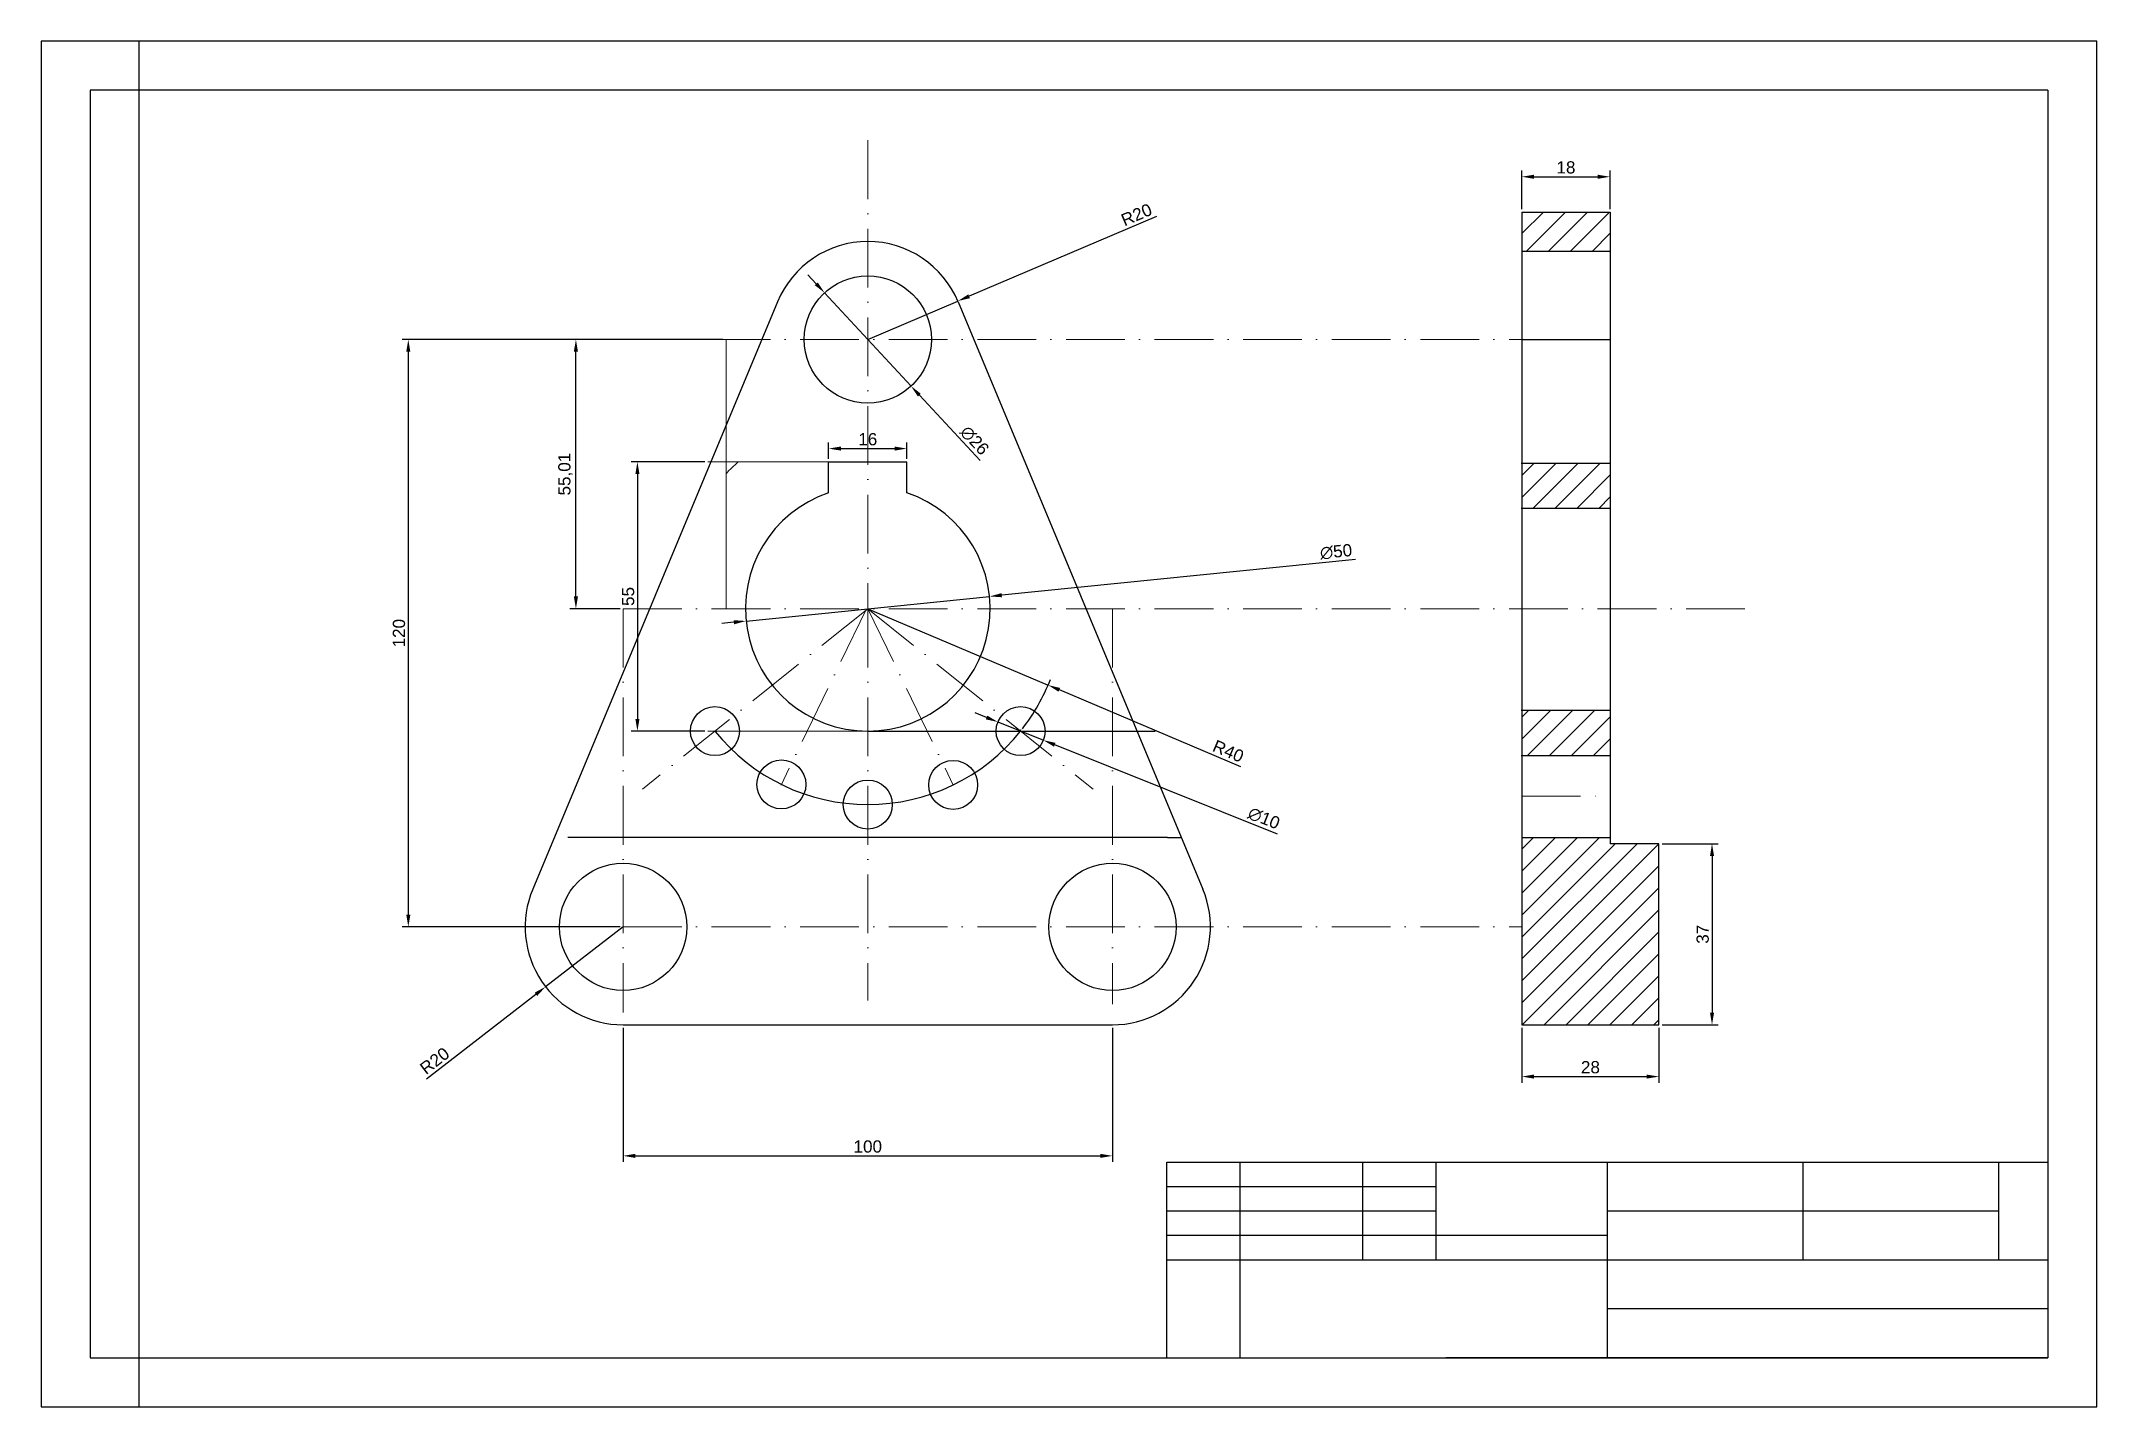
# Model space of a CAD drawing. Header units: millimetres. Extents: x 0 to 420, y 0 to 279.
import ezdxf

# ---------------------------------------------------------------- set-up
doc = ezdxf.new("R2010")
doc.units = ezdxf.units.MM
doc.linetypes.add('ACAD_ISO10W100', pattern=[18, 12, -3, 0, -3])
for name, color, linetype, lineweight, true_color in [('Axe', 7, 'ACAD_ISO10W100', 18, 0xff0a0a), ('Cote', 7, 'Continuous', 18, 0x05c1ff), ('Hasur', 7, 'Continuous', 18, 0xd600d6)]:
    doc.layers.add(name, color=color, linetype=linetype, lineweight=lineweight, true_color=true_color)
doc.styles.get("Standard").update_dxf_attribs({"font": 'arial.ttf'})
doc.dimstyles.new('ISO-25', dxfattribs={"dimtxt": 2.5, "dimasz": 2.5, "dimexe": 1.25, "dimexo": 0.625, "dimtad": 1, "dimtxsty": 'Standard', "dimcen": 2.5, "dimadec": 0, "dimazin": 0, "dimtfac": 1, "dimtmove": 0, "dimatfit": 3, "dimfxl": 1, "dimarcsym": 0})

# ---------------------------------------------------------------- blocks, each defined once
blk = doc.blocks.new('*D3')
at = {"layer": 'Cote', "color": 0, "lineweight": -2, "transparency": 16777216}
for p, q in [((135.59, 193.05), (120.58, 193.05)), ((121.83, 190.55), (121.83, 140.55)), ((135.59, 138.05), (120.58, 138.05))]:
    blk.add_line(p, q, dxfattribs=at)
at = {"layer": 'Cote', "color": 0, "transparency": 16777216}
for points in [[(121.41, 190.55), (122.24, 190.55), (121.83, 193.05)], [(121.41, 140.55), (122.24, 140.55), (121.83, 138.05)]]:
    blk.add_solid(points, dxfattribs=at)
at = {"layer": 'Defpoints', "color": 0, "transparency": 16777216}
for p in [(136.21, 193.05), (121.83, 138.05), (136.21, 138.05)]:
    blk.add_point(p, dxfattribs=at)
at = {"layer": 'Cote', "color": 0, "transparency": 16777216, "insert": (119.93, 165.55), "char_height": 2.5, "attachment_point": 5, "rotation": 90}
blk.add_mtext('55', dxfattribs=at)
blk = doc.blocks.new('*D6')
at = {"layer": 'Cote', "color": 0, "lineweight": -2, "transparency": 16777216}
for p, q in [((158.36, 229.43), (156.66, 231.26)), ((160.06, 227.59), (177.73, 208.52)), ((191.82, 193.3), (179.43, 206.68))]:
    blk.add_line(p, q, dxfattribs=at)
at = {"layer": 'Cote', "color": 0, "transparency": 16777216}
for points in [[(158.67, 229.71), (158.06, 229.14), (160.06, 227.59)], [(179.73, 206.96), (179.12, 206.4), (177.73, 208.52)]]:
    blk.add_solid(points, dxfattribs=at)
at = {"layer": 'Defpoints', "color": 0, "transparency": 16777216}
for p in [(160.06, 227.59), (177.73, 208.52)]:
    blk.add_point(p, dxfattribs=at)
at = {"layer": 'Cote', "color": 0, "transparency": 16777216, "insert": (190.7, 197.41), "char_height": 2.5, "attachment_point": 5, "rotation": 312.8053}
blk.add_mtext('∅26', dxfattribs=at)
blk = doc.blocks.new('*D7')
at = {"layer": 'Cote', "color": 0, "lineweight": -2, "transparency": 16777216}
for p, q in [((118.27, 218.05), (73.77, 218.05)), ((75.02, 215.55), (75.02, 100.55)), ((118.27, 98.05), (73.77, 98.05))]:
    blk.add_line(p, q, dxfattribs=at)
at = {"layer": 'Cote', "color": 0, "transparency": 16777216}
for points in [[(74.6, 215.55), (75.44, 215.55), (75.02, 218.05)], [(74.6, 100.55), (75.44, 100.55), (75.02, 98.05)]]:
    blk.add_solid(points, dxfattribs=at)
at = {"layer": 'Defpoints', "color": 0, "transparency": 16777216}
for p in [(118.89, 218.05), (75.02, 98.05), (118.89, 98.05)]:
    blk.add_point(p, dxfattribs=at)
at = {"layer": 'Cote', "color": 0, "transparency": 16777216, "insert": (73.12, 158.05), "char_height": 2.5, "attachment_point": 5, "rotation": 90}
blk.add_mtext('120', dxfattribs=at)
blk = doc.blocks.new('*D8')
at = {"layer": 'Cote', "color": 0, "lineweight": -2, "transparency": 16777216}
for p, q in [((139.3, 218.06), (108.01, 218.06)), ((109.26, 165.55), (109.26, 215.56)), ((118.27, 163.05), (108.01, 163.05))]:
    blk.add_line(p, q, dxfattribs=at)
at = {"layer": 'Cote', "color": 0, "transparency": 16777216}
for points in [[(108.84, 215.56), (109.68, 215.56), (109.26, 218.06)], [(108.84, 165.55), (109.68, 165.55), (109.26, 163.05)]]:
    blk.add_solid(points, dxfattribs=at)
at = {"layer": 'Defpoints', "color": 0, "transparency": 16777216}
for p in [(109.26, 218.06), (139.93, 218.06), (118.89, 163.05)]:
    blk.add_point(p, dxfattribs=at)
at = {"layer": 'Cote', "color": 0, "transparency": 16777216, "insert": (107.13, 190.55), "char_height": 2.5, "attachment_point": 5, "rotation": 90}
blk.add_mtext('55,01', dxfattribs=at)
blk = doc.blocks.new('*D9')
at = {"layer": 'Cote', "color": 0, "lineweight": -2, "transparency": 16777216}
for p, q in [((160.89, 193.67), (160.89, 197.01)), ((163.39, 195.76), (174.39, 195.76)), ((176.89, 193.67), (176.89, 197.01))]:
    blk.add_line(p, q, dxfattribs=at)
at = {"layer": 'Cote', "color": 0, "transparency": 16777216}
for points in [[(163.39, 196.18), (163.39, 195.35), (160.89, 195.76)], [(174.39, 196.18), (174.39, 195.35), (176.89, 195.76)]]:
    blk.add_solid(points, dxfattribs=at)
at = {"layer": 'Defpoints', "color": 0, "transparency": 16777216}
for p in [(176.89, 195.76), (160.89, 193.05), (176.89, 193.05)]:
    blk.add_point(p, dxfattribs=at)
at = {"layer": 'Cote', "color": 0, "transparency": 16777216, "insert": (168.89, 197.66), "char_height": 2.5, "attachment_point": 5}
blk.add_mtext('16', dxfattribs=at)
blk = doc.blocks.new('*D15')
at = {"layer": 'Cote', "color": 0, "lineweight": -2, "transparency": 16777216}
for p, q in [((118.89, 77.43), (118.89, 50.03)), ((218.89, 77.43), (218.89, 50.03)), ((121.39, 51.28), (216.39, 51.28))]:
    blk.add_line(p, q, dxfattribs=at)
at = {"layer": 'Cote', "color": 0, "transparency": 16777216}
for points in [[(121.39, 51.69), (121.39, 50.86), (118.89, 51.28)], [(216.39, 51.69), (216.39, 50.86), (218.89, 51.28)]]:
    blk.add_solid(points, dxfattribs=at)
at = {"layer": 'Defpoints', "color": 0, "transparency": 16777216}
for p in [(118.89, 78.05), (218.89, 78.05), (218.89, 51.28)]:
    blk.add_point(p, dxfattribs=at)
at = {"layer": 'Cote', "color": 0, "transparency": 16777216, "insert": (168.89, 53.18), "char_height": 2.5, "attachment_point": 5}
blk.add_mtext('100', dxfattribs=at)
blk = doc.blocks.new('*D16')
at = {"layer": 'Cote', "color": 0, "lineweight": -2, "transparency": 16777216}
for p, q in [((118.89, 98.05), (103.07, 85.82)), ((78.72, 66.98), (101.1, 84.29))]:
    blk.add_line(p, q, dxfattribs=at)
at = {"layer": 'Cote', "color": 0, "transparency": 16777216}
blk.add_solid([(100.84, 84.62), (101.35, 83.96), (103.07, 85.82)], dxfattribs=at)
at = {"layer": 'Defpoints', "color": 0, "transparency": 16777216}
for p in [(118.89, 98.05), (103.07, 85.82)]:
    blk.add_point(p, dxfattribs=at)
at = {"layer": 'Cote', "color": 0, "transparency": 16777216, "insert": (80.41, 70.69), "char_height": 2.5, "attachment_point": 5, "rotation": 37.7194}
blk.add_mtext('R20', dxfattribs=at)
blk = doc.blocks.new('*D17')
at = {"layer": 'Cote', "color": 0, "lineweight": -2, "transparency": 16777216}
for p, q in [((168.89, 163.05), (205.73, 147.45)), ((245.12, 130.78), (208.03, 146.48))]:
    blk.add_line(p, q, dxfattribs=at)
blk.add_arc((168.89, 163.05), 40, 322.2137, 338.8465, dxfattribs=at)
at = {"layer": 'Cote', "color": 0, "transparency": 16777216}
blk.add_solid([(208.19, 146.86), (207.87, 146.09), (205.73, 147.45)], dxfattribs=at)
at = {"layer": 'Defpoints', "color": 0, "transparency": 16777216}
for p in [(168.89, 163.05), (205.73, 147.45)]:
    blk.add_point(p, dxfattribs=at)
at = {"layer": 'Cote', "color": 0, "transparency": 16777216, "insert": (242.54, 133.94), "char_height": 2.5, "attachment_point": 5, "rotation": 337.056}
blk.add_mtext('R40', dxfattribs=at)
blk = doc.blocks.new('*D18')
at = {"layer": 'Cote', "color": 0, "lineweight": -2, "transparency": 16777216}
for p, q in [((193.16, 140.84), (190.84, 141.77)), ((195.48, 139.91), (204.76, 136.19)), ((252.59, 117.01), (207.08, 135.26))]:
    blk.add_line(p, q, dxfattribs=at)
at = {"layer": 'Cote', "color": 0, "transparency": 16777216}
for points in [[(193.31, 141.22), (193, 140.45), (195.48, 139.91)], [(207.24, 135.64), (206.93, 134.87), (204.76, 136.19)]]:
    blk.add_solid(points, dxfattribs=at)
at = {"layer": 'Defpoints', "color": 0, "transparency": 16777216}
for p in [(195.48, 139.91), (204.76, 136.19)]:
    blk.add_point(p, dxfattribs=at)
at = {"layer": 'Cote', "color": 0, "transparency": 16777216, "insert": (249.82, 120.24), "char_height": 2.5, "attachment_point": 5, "rotation": 338.1517}
blk.add_mtext('∅10', dxfattribs=at)
blk = doc.blocks.new('*D19')
at = {"layer": 'Cote', "color": 0, "lineweight": -2, "transparency": 16777216}
for p, q in [((227.86, 243.2), (189.59, 226.88)), ((168.89, 218.05), (187.29, 225.9))]:
    blk.add_line(p, q, dxfattribs=at)
at = {"layer": 'Cote', "color": 0, "transparency": 16777216}
blk.add_solid([(189.43, 227.26), (189.76, 226.49), (187.29, 225.9)], dxfattribs=at)
at = {"layer": 'Defpoints', "color": 0, "transparency": 16777216}
for p in [(187.29, 225.9), (168.89, 218.05)]:
    blk.add_point(p, dxfattribs=at)
at = {"layer": 'Cote', "color": 0, "transparency": 16777216, "insert": (223.8, 243.53), "char_height": 2.5, "attachment_point": 5, "rotation": 23.0929}
blk.add_mtext('R20', dxfattribs=at)
blk = doc.blocks.new('*D20')
at = {"layer": 'Cote', "color": 0, "lineweight": -2, "transparency": 16777216}
for p, q in [((268.51, 173.1), (196.26, 165.81)), ((144.02, 160.54), (193.77, 165.56)), ((141.53, 160.29), (139.05, 160.04))]:
    blk.add_line(p, q, dxfattribs=at)
at = {"layer": 'Cote', "color": 0, "transparency": 16777216}
for points in [[(196.21, 166.22), (196.3, 165.39), (193.77, 165.56)], [(141.49, 160.7), (141.58, 159.87), (144.02, 160.54)]]:
    blk.add_solid(points, dxfattribs=at)
at = {"layer": 'Defpoints', "color": 0, "transparency": 16777216}
for p in [(193.77, 165.56), (144.02, 160.54)]:
    blk.add_point(p, dxfattribs=at)
at = {"layer": 'Cote', "color": 0, "transparency": 16777216, "insert": (264.56, 174.68), "char_height": 2.5, "attachment_point": 5, "rotation": 5.7603}
blk.add_mtext('∅50', dxfattribs=at)
blk = doc.blocks.new('*D21')
at = {"layer": 'Cote', "color": 0, "lineweight": -2, "transparency": 16777216}
for p, q in [((302.53, 77.43), (302.53, 66.22)), ((330.53, 77.43), (330.53, 66.22)), ((305.03, 67.47), (328.03, 67.47))]:
    blk.add_line(p, q, dxfattribs=at)
at = {"layer": 'Cote', "color": 0, "transparency": 16777216}
for points in [[(305.03, 67.89), (305.03, 67.06), (302.53, 67.47)], [(328.03, 67.89), (328.03, 67.06), (330.53, 67.47)]]:
    blk.add_solid(points, dxfattribs=at)
at = {"layer": 'Defpoints', "color": 0, "transparency": 16777216}
for p in [(302.53, 78.05), (330.53, 78.05), (330.53, 67.47)]:
    blk.add_point(p, dxfattribs=at)
at = {"layer": 'Cote', "color": 0, "transparency": 16777216, "insert": (316.53, 69.38), "char_height": 2.5, "attachment_point": 5}
blk.add_mtext('28', dxfattribs=at)
blk = doc.blocks.new('*D22')
at = {"layer": 'Cote', "color": 0, "lineweight": -2, "transparency": 16777216}
for p, q in [((331.16, 115.05), (342.62, 115.05)), ((341.37, 112.55), (341.37, 80.55)), ((331.16, 78.05), (342.62, 78.05))]:
    blk.add_line(p, q, dxfattribs=at)
at = {"layer": 'Cote', "color": 0, "transparency": 16777216}
for points in [[(340.96, 112.55), (341.79, 112.55), (341.37, 115.05)], [(340.96, 80.55), (341.79, 80.55), (341.37, 78.05)]]:
    blk.add_solid(points, dxfattribs=at)
at = {"layer": 'Defpoints', "color": 0, "transparency": 16777216}
for p in [(330.53, 115.05), (330.53, 78.05), (341.37, 78.05)]:
    blk.add_point(p, dxfattribs=at)
at = {"layer": 'Cote', "color": 0, "transparency": 16777216, "insert": (339.47, 96.55), "char_height": 2.5, "attachment_point": 5, "rotation": 90}
blk.add_mtext('37', dxfattribs=at)
blk = doc.blocks.new('*D25')
at = {"layer": 'Cote', "color": 0, "lineweight": -2, "transparency": 16777216}
for p, q in [((302.52, 244.7), (302.52, 252.54)), ((320.53, 244.7), (320.53, 252.54)), ((305.02, 251.29), (318.03, 251.29))]:
    blk.add_line(p, q, dxfattribs=at)
at = {"layer": 'Cote', "color": 0, "transparency": 16777216}
for points in [[(305.02, 251.71), (305.02, 250.87), (302.52, 251.29)], [(318.03, 251.71), (318.03, 250.87), (320.53, 251.29)]]:
    blk.add_solid(points, dxfattribs=at)
at = {"layer": 'Defpoints', "color": 0, "transparency": 16777216}
for p in [(320.53, 251.29), (302.52, 244.07), (320.53, 244.07)]:
    blk.add_point(p, dxfattribs=at)
at = {"layer": 'Cote', "color": 0, "transparency": 16777216, "insert": (311.53, 253.19), "char_height": 2.5, "attachment_point": 5}
blk.add_mtext('18', dxfattribs=at)

msp = doc.modelspace()

# ---------------------------------------------------------------- hatches: boundary and pattern name
at = {"layer": 'Hasur'}
h = msp.add_hatch(dxfattribs=at)
h.set_pattern_fill('ANSI31', color=256)
h.paths.add_polyline_path([(330.532, 115.053), (320.532, 115.053), (320.531, 116.299), (302.532, 116.299), (302.532, 78.053), (330.532, 78.053)])
h.paths.add_polyline_path([(320.527, 142.298), (302.532, 142.298), (302.532, 133.08), (320.528, 133.08)])
h.paths.add_polyline_path([(320.517, 192.795), (302.532, 192.795), (302.532, 183.577), (320.519, 183.577)])
h.paths.add_polyline_path([(320.508, 244.071), (302.532, 244.071), (302.532, 236.117), (320.51, 236.117)])

# ---------------------------------------------------------------- linework, layer by layer
for p, q in [((20, 0), (20, 279)), ((410, 269), (10, 269)), ((10, 269), (10, 10)), ((410, 269), (410, 10)), ((302.524, 244.071), (302.532, 78.053)), ((302.524, 244.071), (320.528, 244.071)), ((320.528, 244.071), (320.532, 115.053)), ((302.528, 236.117), (320.463, 236.117)), ((150.433, 225.745), (100.433, 105.745)), ((187.356, 225.745), (237.356, 105.745)), ((302.532, 218.053), (320.532, 218.053)), ((160.895, 186.732), (160.895, 193.049)), ((160.895, 193.049), (176.895, 193.049)), ((176.895, 186.732), (176.895, 193.049)), ((302.392, 192.795), (320.55, 192.795)), ((302.392, 183.577), (320.55, 183.577)), ((302.392, 142.298), (320.55, 142.298)), ((168.91, 138.046), (227.573, 138.046)), ((302.392, 133.08), (320.55, 133.08)), ((230.148, 116.299), (107.642, 116.299)), ((230.148, 116.299), (232.959, 116.299)), ((302.532, 116.299), (320.532, 116.299)), ((330.532, 115.053), (320.532, 115.053)), ((330.532, 78.053), (330.532, 115.053)), ((118.895, 78.053), (218.895, 78.053)), ((118.895, 78.053), (218.895, 78.053)), ((302.532, 78.053), (330.532, 78.053)), ((230, 10), (230, 50)), ((230, 50), (410, 50)), ((245, 30), (245, 50)), ((270, 30), (270, 50)), ((285, 30), (285, 50)), ((320, 10), (320, 50)), ((360, 30), (360, 50)), ((400, 30), (400, 50)), ((230, 45), (285, 45)), ((285, 40), (230, 40)), ((400, 40), (320, 40)), ((320, 35), (230, 35)), ((410, 30), (230, 30)), ((245, 10), (245, 30)), ((410, 20), (320, 20)), ((10, 10), (410, 10)), ((410, 10), (287, 10))]:
    msp.add_line(p, q)
msp.add_lwpolyline([(0, 0), (420, 0), (420, 279), (0, 279)], close=True)
for centre, radius in [((168.895, 218.053), 13), ((137.669, 138.046), 5), ((200.12, 138.046), 5), ((151.236, 127.155), 5), ((186.339, 127.05), 5), ((168.895, 123.046), 5), ((118.895, 98.053), 13), ((218.895, 98.053), 13)]:
    msp.add_circle(centre, radius)
for centre, radius, start, end in [((168.895, 218.053), 20, 22.61986, 157.38014), ((168.895, 163.046), 25, 108.66292, 71.33708), ((168.895, 163.046), 40, 218.68154, 321.31846), ((118.895, 98.053), 20, 157.38014, 270), ((218.895, 98.053), 20, 270, 22.61986)]:
    msp.add_arc(centre, radius, start, end)
at = {"layer": 'Axe'}
for p, q in [((168.895, 258.739), (168.895, 163.046)), ((118.895, 218.053), (302.532, 218.053)), ((118.895, 163.046), (350.509, 163.046)), ((118.895, 163.046), (118.895, 80.584)), ((168.895, 163.046), (122.864, 126.193)), ((168.63, 163.046), (151.172, 127.021)), ((168.895, 163.046), (168.895, 83.046)), ((168.895, 163.046), (200.12, 138.046)), ((168.895, 163.046), (168.895, 123.046)), ((168.895, 163.046), (214.925, 126.193)), ((168.895, 163.046), (186.353, 127.021)), ((218.895, 163.046), (218.895, 82.298)), ((200.12, 138.046), (137.669, 138.046)), ((302.532, 124.739), (320.532, 124.739)), ((118.895, 98.053), (302.532, 98.053))]:
    msp.add_line(p, q, dxfattribs=at)
at = {"layer": 'Cote'}
for p, q in [((139.927, 163.057), (139.927, 218.056)), ((136.211, 193.049), (160.895, 193.049)), ((168.91, 138.046), (136.211, 138.046))]:
    msp.add_line(p, q, dxfattribs=at)
msp.add_arc((168.869, 143.989), 31.76, 349.06166, 349.80072, dxfattribs=at)
at = {"layer": 'Hasur'}
msp.add_arc((168.895, 163.046), 40, 131.40248, 136.40063, dxfattribs=at)

# ---------------------------------------------------------------- dimensions: what is measured, and where the dimension line sits
at = {"layer": 'Cote'}
for base, p1, p2, picture, middle in [((320.528, 251.291), (302.524, 244.071), (320.528, 244.071), '*D25', (311.526, 253.192)), ((176.895, 195.763), (160.895, 193.049), (176.895, 193.049), '*D9', (168.895, 197.664)), ((218.895, 51.275), (118.895, 78.053), (218.895, 78.053), '*D15', (168.895, 53.176)), ((330.532, 67.475), (302.532, 78.053), (330.532, 78.053), '*D21', (316.532, 69.376))]:
    dim = msp.add_linear_dim(base=base, p1=p1, p2=p2, dimstyle='ISO-25', dxfattribs=at)
    dim.commit()
    dim.dimension.update_dxf_attribs({"geometry": picture, "text_midpoint": middle})
for center, mpoint, picture, middle in [((168.895, 218.053), (187.292, 225.898), '*D19', (224.546, 241.782)), ((168.895, 163.046), (205.73, 147.453), '*D17', (241.795, 132.186)), ((118.895, 98.053), (103.074, 85.817), '*D16', (81.574, 69.188))]:
    dim = msp.add_radius_dim(center=center, mpoint=mpoint, dimstyle='ISO-25', dxfattribs=at)
    dim.commit()
    dim.dimension.update_dxf_attribs({"geometry": picture, "text_midpoint": middle, "dimtype": 164})
for p1, p2, picture, middle in [((160.061, 227.591), (177.728, 208.516), '*D6', (189.255, 196.07)), ((144.021, 160.537), (193.768, 165.555), '*D20', (264.76, 172.717)), ((195.479, 139.907), (204.761, 136.186), '*D18', (249.085, 118.414))]:
    dim = msp.add_diameter_dim_2p(p1=p1, p2=p2, dimstyle='ISO-25', dxfattribs=at)
    dim.commit()
    dim.dimension.update_dxf_attribs({"geometry": picture, "text_midpoint": middle, "dimtype": 163})
for base, p1, p2, picture, middle in [((75.021, 98.053), (118.895, 218.053), (118.895, 98.053), '*D7', (73.119, 158.053)), ((109.262, 218.056), (118.895, 163.046), (139.927, 218.056), '*D8', (107.134, 190.551)), ((121.828, 138.046), (136.211, 193.049), (136.211, 138.046), '*D3', (119.932, 165.548)), ((341.373, 78.053), (330.532, 115.053), (330.532, 78.053), '*D22', (339.471, 96.553))]:
    dim = msp.add_linear_dim(base=base, p1=p1, p2=p2, angle=90, dimstyle='ISO-25', dxfattribs=at)
    dim.commit()
    dim.dimension.update_dxf_attribs({"geometry": picture, "text_midpoint": middle})

doc.saveas('drawing.dxf')
